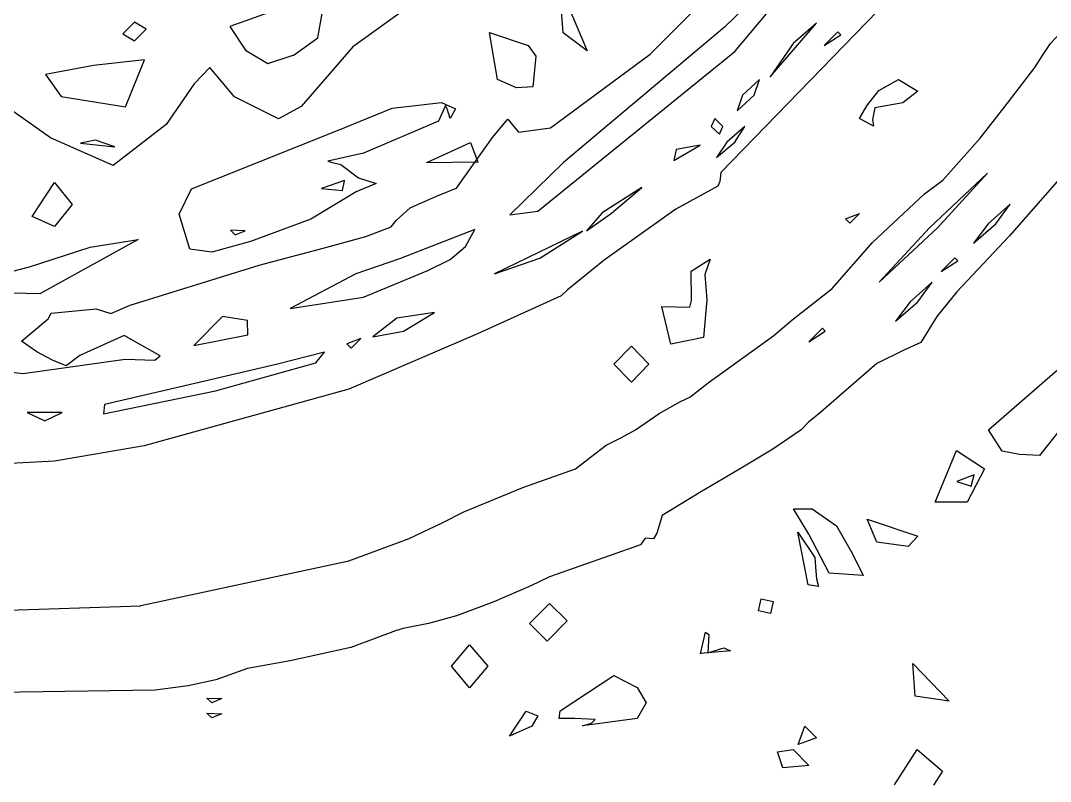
# Model space of a CAD drawing. Extents: x 0.2 to 67.3, y 0 to 43.3.
# Drawn here: x 25.353 to 29.686, y 13.063 to 16.264 of the extents above; entities that cross this region are included whole.
import ezdxf

# ---------------------------------------------------------------- set-up
doc = ezdxf.new("R2010")
doc.units = 0

msp = doc.modelspace()

# ---------------------------------------------------------------- linework, layer by layer
at = {"layer": 'Image'}
for p, q in [((28.357691, 16.133673), (28.809133, 16.670539)), ((28.002454, 16.122905), (28.40434, 16.524859)), ((28.52228, 16.43805), (28.31539, 16.236543)), ((27.636242, 16.211752), (27.621928, 16.409078)), ((27.621928, 16.409078), (27.737098, 16.135817)), ((29.006681, 16.353251), (28.298964, 15.624139)), ((26.418196, 16.304832), (26.233597, 16.239216)), ((26.603088, 16.190585), (26.623328, 16.302186)), ((26.975073, 16.313987), (26.750429, 16.152644)), ((25.831732, 16.256704), (25.782525, 16.208524)), ((25.880939, 16.227415), (25.831732, 16.256704)), ((28.506643, 16.027311), (28.702138, 16.252974)), ((28.702138, 16.252974), (28.603724, 16.167858)), ((28.702138, 16.252974), (28.702138, 16.252974)), ((29.686263, 16.167064), (29.767651, 16.254032)), ((25.782525, 16.208524), (25.831732, 16.179235)), ((25.831732, 16.179235), (25.880939, 16.227415)), ((25.880939, 16.227415), (25.880939, 16.227415)), ((26.233597, 16.239216), (26.299208, 16.139627)), ((27.359033, 16.015405), (27.326291, 16.213286)), ((27.326291, 16.213286), (27.488364, 16.159523)), ((27.636245, 16.211752), (27.636242, 16.211752)), ((27.737098, 16.135817), (27.636245, 16.211752)), ((28.31539, 16.236543), (27.637221, 15.66642)), ((28.792353, 16.216276), (28.734944, 16.158862)), ((28.804736, 16.203841), (28.792353, 16.216276)), ((26.499334, 16.116767), (26.603088, 16.190585)), ((28.603724, 16.167858), (28.506643, 16.027311)), ((28.734944, 16.158862), (28.804738, 16.203894)), ((28.804738, 16.203894), (28.804736, 16.203841)), ((29.653457, 16.117137), (29.686263, 16.167064)), ((26.299208, 16.139627), (26.392728, 16.082821)), ((26.750429, 16.152644), (26.533659, 15.901608)), ((27.488364, 16.159523), (27.52117, 16.11383)), ((27.530102, 15.462426), (28.357691, 16.133673)), ((27.582373, 15.812311), (28.002454, 16.122905)), ((25.873819, 16.098907), (25.659264, 16.074566)), ((25.794434, 15.900629), (25.873819, 16.098907)), ((26.392728, 16.082821), (26.499345, 16.117957)), ((26.499345, 16.117957), (26.499334, 16.116767)), ((27.52117, 16.11383), (27.507676, 15.985031)), ((29.620654, 16.066946), (29.653457, 16.117137)), ((25.659264, 16.074566), (25.457816, 16.037101)), ((25.457816, 16.037101), (25.523988, 15.944179)), ((26.148682, 16.066363), (26.083922, 15.997678)), ((26.252657, 15.943359), (26.148682, 16.066363)), ((29.505836, 15.915922), (29.620654, 16.066946)), ((26.083922, 15.997678), (25.966127, 15.826413)), ((27.440141, 15.981009), (27.359033, 16.015405)), ((28.46235, 16.01522), (28.390502, 15.949629)), ((28.439701, 15.949629), (28.46235, 16.01522)), ((28.96457, 15.969949), (29.046583, 16.015643)), ((29.046583, 16.015643), (29.128596, 15.966457)), ((27.507676, 15.985031), (27.44013, 15.981062)), ((27.44013, 15.981062), (27.440141, 15.981009)), ((28.390502, 15.949629), (28.367854, 15.884013)), ((28.367854, 15.884013), (28.439701, 15.949629)), ((28.439701, 15.949629), (28.439701, 15.949629)), ((28.913286, 15.904571), (28.96457, 15.969949)), ((29.128596, 15.966457), (29.06567, 15.917244)), ((25.523988, 15.944179), (25.794434, 15.900629)), ((26.438649, 15.850543), (26.252657, 15.943359)), ((26.916071, 15.895549), (27.123411, 15.919361)), ((27.140982, 15.906079), (27.111119, 15.840912)), ((27.123411, 15.919361), (27.183554, 15.892321)), ((27.147253, 15.892321), (27.140982, 15.906079)), ((28.882417, 15.851866), (28.913286, 15.904571)), ((29.06567, 15.917244), (28.948103, 15.896342)), ((29.391023, 15.76929), (29.505836, 15.915922)), ((25.478326, 15.771142), (25.31578, 15.885944)), ((25.794434, 15.900629), (25.794434, 15.900629)), ((26.533659, 15.901608), (26.438649, 15.850543)), ((26.686437, 15.801304), (26.916071, 15.895549)), ((27.161117, 15.85131), (27.147253, 15.892321)), ((27.183554, 15.892321), (27.161117, 15.85131)), ((28.948103, 15.896342), (28.937228, 15.847659)), ((25.966127, 15.826413), (25.742984, 15.653898)), ((27.111119, 15.840912), (26.795246, 15.706213)), ((27.338861, 15.771512), (27.40284, 15.848638)), ((27.40284, 15.848638), (27.447645, 15.794584)), ((28.273742, 15.851231), (28.259269, 15.818423)), ((28.259269, 15.818423), (28.294009, 15.785614)), ((28.308484, 15.818423), (28.273742, 15.851231)), ((28.294009, 15.785614), (28.308481, 15.818423)), ((28.308481, 15.818423), (28.308484, 15.818423)), ((28.400662, 15.81837), (28.324883, 15.752753)), ((28.357691, 15.752753), (28.400662, 15.81837)), ((28.882425, 15.851945), (28.882417, 15.851866)), ((28.941912, 15.819402), (28.882425, 15.851945)), ((28.937228, 15.847659), (28.941912, 15.819402)), ((26.072413, 15.5563), (26.686437, 15.801304)), ((27.447645, 15.794584), (27.582373, 15.812311)), ((25.742984, 15.653898), (25.478326, 15.771142)), ((25.668702, 15.760717), (25.605027, 15.748017)), ((25.605027, 15.748017), (25.749719, 15.732407)), ((25.749719, 15.732645), (25.668702, 15.760717)), ((25.749719, 15.732407), (25.749719, 15.732645)), ((27.061904, 15.666949), (27.24654, 15.751245)), ((27.187168, 15.558867), (27.338861, 15.771512)), ((27.24654, 15.751245), (27.277065, 15.66851)), ((28.102368, 15.675786), (28.212999, 15.740106)), ((28.213009, 15.740053), (28.111655, 15.720739)), ((28.212999, 15.740106), (28.213009, 15.740053)), ((28.324883, 15.752753), (28.281912, 15.687163)), ((28.281912, 15.687163), (28.357691, 15.752753)), ((28.357691, 15.752753), (28.357691, 15.752753)), ((29.234289, 15.592257), (29.391023, 15.76929)), ((26.795246, 15.706213), (26.645193, 15.672717)), ((28.111655, 15.720739), (28.102368, 15.675786)), ((26.645193, 15.672717), (26.660063, 15.66769)), ((26.660063, 15.66769), (26.701068, 15.658694)), ((26.701068, 15.658694), (26.774879, 15.602258)), ((27.277065, 15.66851), (27.061904, 15.665864)), ((27.061904, 15.665864), (27.061904, 15.666949)), ((27.637221, 15.66642), (27.411823, 15.44671)), ((29.791432, 15.674437), (29.514035, 15.358842)), ((26.774879, 15.602258), (26.84869, 15.578446)), ((28.298964, 15.624139), (28.295207, 15.586278)), ((29.422082, 15.622023), (29.177808, 15.392391)), ((29.210611, 15.392391), (29.422082, 15.622023)), ((25.401613, 15.439037), (25.495336, 15.58305)), ((25.495336, 15.58305), (25.569292, 15.490551)), ((26.7157, 15.590352), (26.618539, 15.556962)), ((26.618539, 15.556962), (26.707529, 15.548231)), ((26.707529, 15.548231), (26.715705, 15.590246)), ((26.715705, 15.590246), (26.7157, 15.590352)), ((26.84869, 15.578446), (26.765555, 15.542727)), ((27.112669, 15.528599), (27.187168, 15.558867)), ((27.967, 15.560878), (27.799643, 15.454489)), ((27.840024, 15.452981), (27.967, 15.560878)), ((27.967, 15.560878), (27.967, 15.560878)), ((28.287323, 15.567757), (28.110026, 15.470205)), ((28.295207, 15.586278), (28.287323, 15.567757)), ((29.156999, 15.534869), (29.234289, 15.592257)), ((26.019978, 15.449541), (26.072413, 15.5563)), ((26.765555, 15.542727), (26.573931, 15.428824)), ((26.991551, 15.475841), (27.112669, 15.528599)), ((28.937183, 15.329817), (29.156999, 15.534869)), ((25.569292, 15.490551), (25.495336, 15.398027)), ((26.93452, 15.424591), (26.991551, 15.475841)), ((28.110026, 15.470205), (27.808213, 15.25629)), ((29.517292, 15.490816), (29.423842, 15.408795)), ((29.456647, 15.408795), (29.517292, 15.490816)), ((25.495336, 15.398027), (25.401613, 15.439037)), ((25.401613, 15.439037), (25.401613, 15.439037)), ((26.065303, 15.301904), (26.019978, 15.449541)), ((26.573931, 15.428824), (26.320065, 15.334262)), ((27.411823, 15.44671), (27.530102, 15.46232)), ((27.530102, 15.46232), (27.530102, 15.462426)), ((27.799643, 15.454489), (27.7344, 15.379638)), ((27.7344, 15.379638), (27.840024, 15.452981)), ((28.824603, 15.429248), (28.883428, 15.451737)), ((28.824606, 15.429248), (28.824603, 15.429248)), ((28.842968, 15.410991), (28.824606, 15.429248)), ((28.883428, 15.451737), (28.842968, 15.410991)), ((26.805457, 15.354926), (26.912639, 15.395355)), ((26.912639, 15.395355), (26.93452, 15.424591)), ((27.263879, 15.384374), (26.947091, 15.261449)), ((27.225099, 15.313281), (27.263879, 15.384374)), ((29.177808, 15.392391), (28.966338, 15.16276)), ((28.966338, 15.16276), (29.210611, 15.392391)), ((29.210611, 15.392391), (29.210611, 15.392391)), ((29.423842, 15.408795), (29.363199, 15.326775)), ((29.363199, 15.326775), (29.456647, 15.408795)), ((29.456647, 15.408795), (29.456647, 15.408795)), ((25.848139, 15.34339), (25.433498, 15.114553)), ((25.645328, 15.310106), (25.848139, 15.34339)), ((26.298512, 15.379136), (26.235637, 15.381781)), ((26.235637, 15.381781), (26.255454, 15.361938)), ((26.255454, 15.361938), (26.298512, 15.379136)), ((26.298512, 15.379136), (26.298512, 15.379136)), ((26.626673, 15.306111), (26.805457, 15.354926)), ((27.718001, 15.377257), (27.346764, 15.197949)), ((27.538069, 15.263963), (27.718001, 15.377257)), ((29.514035, 15.358842), (29.292603, 15.122173)), ((25.389865, 15.228112), (25.645328, 15.310106)), ((26.065319, 15.301851), (26.065303, 15.301904)), ((26.157101, 15.289415), (26.065319, 15.301851)), ((26.320065, 15.334262), (26.157101, 15.289415)), ((26.356599, 15.234858), (26.626673, 15.306111)), ((27.160321, 15.258486), (27.225099, 15.313281)), ((28.76844, 15.136619), (28.937183, 15.329817)), ((26.947091, 15.261449), (26.763359, 15.197658)), ((27.065849, 15.212528), (27.160321, 15.258486)), ((27.346764, 15.197949), (27.538069, 15.263963)), ((27.538069, 15.263963), (27.538069, 15.263963)), ((27.808213, 15.25629), (27.652392, 15.129263)), ((28.17497, 15.209009), (28.255006, 15.260364)), ((28.255006, 15.260364), (28.242783, 15.228059)), ((29.284425, 15.265418), (29.227018, 15.208003)), ((29.296807, 15.252982), (29.284425, 15.265418)), ((25.213801, 15.181016), (25.389865, 15.228112)), ((25.813495, 15.066822), (26.356599, 15.234858)), ((26.795209, 15.100768), (27.065849, 15.212528)), ((28.242783, 15.228059), (28.232305, 15.19578)), ((29.227018, 15.208003), (29.29681, 15.253035)), ((29.29681, 15.253035), (29.296807, 15.252982)), ((26.763359, 15.197658), (26.487827, 15.052508)), ((28.176293, 15.085978), (28.17497, 15.209009)), ((28.232305, 15.19578), (28.240666, 15.089391)), ((27.652392, 15.129263), (27.627786, 15.105716)), ((28.597721, 15.002819), (28.76844, 15.136619)), ((29.189244, 15.16276), (29.095796, 15.080739)), ((29.128601, 15.080739), (29.189244, 15.16276)), ((25.433498, 15.114553), (25.234897, 15.118521)), ((26.487827, 15.052508), (26.795209, 15.100768)), ((26.795209, 15.100768), (26.795209, 15.100768)), ((27.627786, 15.105716), (27.275137, 14.946013)), ((28.168699, 15.05772), (28.176293, 15.085978)), ((28.240666, 15.089391), (28.22704, 14.930853)), ((29.095796, 15.080739), (29.035151, 14.998745)), ((29.035151, 14.998745), (29.128601, 15.080739)), ((29.128601, 15.080739), (29.128601, 15.080739)), ((29.292603, 15.122173), (29.208825, 15.01925)), ((25.481811, 15.033379), (25.670919, 15.051635)), ((25.670919, 15.051635), (25.732101, 15.032056)), ((25.732101, 15.032056), (25.813495, 15.066822)), ((28.088843, 14.903018), (28.051886, 15.060366)), ((28.051886, 15.060366), (28.168699, 15.05772)), ((25.356057, 14.915348), (25.468423, 15.009301)), ((25.468423, 15.009301), (25.481811, 15.033379)), ((26.202455, 15.01843), (26.082115, 14.89733)), ((26.307437, 15.002555), (26.202455, 15.01843)), ((26.309024, 14.941039), (26.307437, 15.002555)), ((26.935727, 15.012424), (26.835542, 14.933899)), ((27.094709, 15.036236), (26.935727, 15.012424)), ((26.963492, 14.956835), (27.094709, 15.03621)), ((27.094709, 15.03621), (27.094709, 15.036236)), ((28.522629, 14.939108), (28.597721, 15.002819)), ((29.208825, 15.01925), (29.140851, 14.909898)), ((26.835542, 14.933899), (26.963492, 14.956835)), ((28.726747, 14.970117), (28.669338, 14.912702)), ((28.669338, 14.912702), (28.739132, 14.957734)), ((28.73913, 14.957681), (28.726747, 14.970117)), ((28.739132, 14.957734), (28.73913, 14.957681)), ((25.421666, 14.870157), (25.356057, 14.915348)), ((25.788653, 14.938287), (25.602593, 14.854282)), ((25.939672, 14.853859), (25.788653, 14.938287)), ((26.082115, 14.89733), (26.309064, 14.941013)), ((26.309064, 14.941013), (26.309024, 14.941039)), ((26.783933, 14.926487), (26.725111, 14.903997)), ((27.275137, 14.946013), (26.733861, 14.712519)), ((26.743473, 14.885741), (26.78393, 14.926487)), ((26.78393, 14.926487), (26.783933, 14.926487)), ((28.22704, 14.930853), (28.088785, 14.902754)), ((28.245693, 14.739559), (28.522629, 14.939108)), ((29.140851, 14.909898), (29.069991, 14.877142)), ((25.487274, 14.834968), (25.421666, 14.870157)), ((26.631356, 14.869364), (26.434529, 14.818458)), ((26.5953, 14.823673), (26.631356, 14.869364)), ((26.725111, 14.903997), (26.743473, 14.885741)), ((27.849215, 14.818273), (27.923026, 14.894367)), ((27.923026, 14.894367), (27.996837, 14.818273)), ((28.088785, 14.902754), (28.088843, 14.903018)), ((29.069991, 14.877142), (28.955696, 14.820601)), ((25.364254, 14.779458), (25.793061, 14.839307)), ((25.544684, 14.810891), (25.487274, 14.834968)), ((25.602593, 14.854282), (25.544684, 14.810891)), ((25.793061, 14.839307), (25.917843, 14.835603)), ((25.917843, 14.835603), (25.939672, 14.853859)), ((26.17242, 14.706724), (26.5953, 14.823673)), ((28.955696, 14.820601), (28.710655, 14.607956)), ((29.425551, 14.541281), (29.760087, 14.832428)), ((25.028003, 14.816791), (25.364254, 14.779458)), ((26.434529, 14.818458), (26.020221, 14.72162)), ((27.923026, 14.742205), (27.849215, 14.818273)), ((27.849215, 14.818273), (27.849215, 14.818273)), ((27.996837, 14.818273), (27.923026, 14.742205)), ((28.168654, 14.679393), (28.245693, 14.739559)), ((25.701322, 14.608908), (26.17242, 14.706724)), ((26.020221, 14.72162), (25.70554, 14.648953)), ((26.733861, 14.712519), (25.872737, 14.475108)), ((26.17242, 14.706724), (26.17242, 14.706724)), ((25.70554, 14.648953), (25.701322, 14.608908)), ((28.040133, 14.610734), (28.129642, 14.661137)), ((28.129642, 14.661137), (28.168654, 14.679393)), ((25.528277, 14.615152), (25.380655, 14.615152)), ((25.380655, 14.615152), (25.454466, 14.579539)), ((25.454466, 14.579539), (25.528277, 14.615152)), ((25.528277, 14.615152), (25.528277, 14.615152)), ((27.939727, 14.542392), (28.040133, 14.610734)), ((28.710655, 14.607956), (28.669314, 14.575147)), ((29.78595, 14.618142), (29.640651, 14.433966)), ((28.669314, 14.575147), (28.638199, 14.542365)), ((27.882008, 14.509584), (27.939727, 14.542392)), ((28.638199, 14.542365), (28.518592, 14.460345)), ((29.482814, 14.451957), (29.425551, 14.541281)), ((25.872737, 14.475108), (25.495482, 14.410603)), ((27.750791, 14.427563), (27.816399, 14.476775)), ((27.816399, 14.476775), (27.882008, 14.509584)), ((28.518592, 14.460345), (28.377485, 14.377001)), ((29.201137, 14.237645), (29.290449, 14.455159)), ((29.290449, 14.455159), (29.408345, 14.377954)), ((29.556625, 14.437934), (29.482814, 14.451957)), ((29.556636, 14.437934), (29.556625, 14.437934)), ((29.640651, 14.433966), (29.556636, 14.437934)), ((25.495482, 14.410603), (25.123698, 14.390495)), ((27.687878, 14.37835), (27.750791, 14.427563)), ((27.466446, 14.298896), (27.687878, 14.37835)), ((28.377485, 14.377001), (28.211289, 14.278576)), ((29.36544, 14.352977), (29.292312, 14.32427)), ((29.408345, 14.377954), (29.336267, 14.237076)), ((29.353534, 14.304638), (29.36544, 14.352977)), ((29.292312, 14.32427), (29.353523, 14.30469)), ((29.353523, 14.30469), (29.353534, 14.304638)), ((27.217714, 14.196926), (27.466446, 14.298896)), ((28.211289, 14.278576), (28.053254, 14.181501)), ((29.336267, 14.237076), (29.201137, 14.237645)), ((29.201137, 14.237645), (29.201137, 14.237645)), ((27.127504, 14.150439), (27.217714, 14.196926)), ((28.053254, 14.181501), (28.029574, 14.107682)), ((28.670455, 14.103502), (28.60505, 14.210129)), ((28.60505, 14.210129), (28.684184, 14.210129)), ((28.684184, 14.210129), (28.786263, 14.137844)), ((26.988082, 14.084134), (27.127504, 14.150439)), ((28.786263, 14.137844), (28.854081, 14.020687)), ((28.956374, 14.069608), (28.91544, 14.165493)), ((28.91544, 14.165493), (29.128599, 14.094691)), ((26.733847, 13.990948), (26.988082, 14.084134)), ((27.980943, 14.085722), (27.961788, 14.057887)), ((28.015895, 14.083076), (27.980943, 14.085722)), ((28.029574, 14.107682), (28.015895, 14.083076)), ((28.666817, 13.890274), (28.624036, 14.111704)), ((28.624036, 14.111704), (28.695095, 14.005103)), ((28.755627, 13.939487), (28.670455, 14.103502)), ((29.128599, 14.094691), (29.087591, 14.051008)), ((27.961788, 14.057887), (27.578417, 13.923744)), ((28.956374, 14.069529), (28.956374, 14.069608)), ((29.087591, 14.051008), (28.956374, 14.069529)), ((28.695095, 14.005103), (28.699011, 13.947186)), ((28.854081, 14.020687), (28.898962, 13.928956)), ((25.85904, 13.803173), (26.733847, 13.990948)), ((27.578417, 13.923744), (27.500072, 13.886147)), ((28.699011, 13.947186), (28.702133, 13.91488)), ((28.702133, 13.91488), (28.710335, 13.882575)), ((28.898962, 13.928956), (28.755627, 13.939539)), ((28.755627, 13.939539), (28.755627, 13.939487)), ((27.500072, 13.886147), (27.344809, 13.818599)), ((28.666819, 13.890248), (28.666817, 13.890274)), ((28.710335, 13.882575), (28.666819, 13.890248)), ((28.457828, 13.780737), (28.469708, 13.831008)), ((28.469708, 13.831008), (28.519984, 13.819101)), ((24.601593, 13.758856), (25.859088, 13.802194)), ((25.859088, 13.802194), (25.85904, 13.803173)), ((27.344809, 13.818599), (27.187112, 13.759888)), ((27.49428, 13.727265), (27.578574, 13.811561)), ((27.578574, 13.811561), (27.652384, 13.737742)), ((28.457825, 13.78071), (28.457828, 13.780737)), ((28.508104, 13.768804), (28.457825, 13.78071)), ((28.519984, 13.819101), (28.508104, 13.768804)), ((27.187112, 13.759888), (27.069421, 13.727503)), ((27.652384, 13.737742), (27.568091, 13.653446)), ((26.930679, 13.696546), (26.742052, 13.62622)), ((26.962804, 13.706071), (26.930679, 13.696546)), ((27.069421, 13.727503), (26.962804, 13.706071)), ((27.568091, 13.653446), (27.49428, 13.727265)), ((27.49428, 13.727265), (27.49428, 13.727265)), ((28.213676, 13.600027), (28.23426, 13.690249)), ((28.23426, 13.690249), (28.249474, 13.681254)), ((28.249474, 13.681254), (28.24495, 13.603228)), ((26.742052, 13.62622), (26.487817, 13.569441)), ((27.166337, 13.547004), (27.242326, 13.6372)), ((27.242326, 13.6372), (27.318316, 13.547004)), ((28.340787, 13.612753), (28.213684, 13.600318)), ((28.24495, 13.603228), (28.311651, 13.624924)), ((28.311651, 13.624924), (28.340787, 13.612753)), ((26.487817, 13.569441), (26.308355, 13.53785)), ((28.213684, 13.600318), (28.213676, 13.600027)), ((26.308355, 13.53785), (26.174611, 13.490039)), ((27.242326, 13.456781), (27.166337, 13.547004)), ((27.166337, 13.547004), (27.166337, 13.547004)), ((27.318316, 13.547004), (27.242326, 13.456781)), ((29.117267, 13.421486), (29.107107, 13.558328)), ((29.107107, 13.558328), (29.259811, 13.399922)), ((26.174611, 13.490039), (26.05789, 13.465169)), ((27.623362, 13.35997), (27.849229, 13.508931)), ((27.849229, 13.508931), (27.947632, 13.457311)), ((25.918714, 13.446383), (24.681712, 13.429979)), ((26.05789, 13.465169), (25.918714, 13.446383)), ((27.947632, 13.457311), (27.985455, 13.393281)), ((26.13722, 13.413654), (26.200095, 13.411008)), ((26.157037, 13.393811), (26.13722, 13.413654)), ((26.13722, 13.413654), (26.13722, 13.413654)), ((26.200095, 13.411008), (26.157037, 13.393811)), ((27.985455, 13.393281), (27.947632, 13.327665)), ((29.117274, 13.421618), (29.117267, 13.421486)), ((29.259811, 13.399922), (29.117274, 13.421618)), ((26.137212, 13.350207), (26.200087, 13.347561)), ((26.137215, 13.350207), (26.137212, 13.350207)), ((26.157032, 13.330364), (26.137215, 13.350207)), ((26.200087, 13.347561), (26.157032, 13.330364)), ((27.40955, 13.253687), (27.480151, 13.358198)), ((27.480151, 13.358198), (27.529155, 13.338883)), ((27.619579, 13.327665), (27.623362, 13.35997)), ((27.529155, 13.338883), (27.504363, 13.295703)), ((27.685354, 13.327665), (27.619579, 13.327665)), ((27.770277, 13.322638), (27.685354, 13.327665)), ((27.717988, 13.296709), (27.755857, 13.308086)), ((27.947632, 13.327665), (27.718001, 13.296788)), ((27.755857, 13.308086), (27.770277, 13.322638)), ((27.504363, 13.295703), (27.40955, 13.253582)), ((27.718001, 13.296788), (27.717988, 13.296709)), ((28.625581, 13.21871), (28.652918, 13.295253)), ((28.652918, 13.295253), (28.702125, 13.246041)), ((27.40955, 13.253582), (27.40955, 13.253687)), ((28.702125, 13.246041), (28.625581, 13.21871)), ((28.625581, 13.21871), (28.625581, 13.21871)), ((28.538092, 13.187092), (28.6037, 13.196881)), ((28.559973, 13.120311), (28.538092, 13.187092)), ((28.6037, 13.196881), (28.669309, 13.130127)), ((29.030518, 13.048741), (29.125619, 13.196776)), ((29.125619, 13.196776), (29.232807, 13.105759)), ((28.669309, 13.130127), (28.559962, 13.120338)), ((28.559962, 13.120338), (28.559973, 13.120311)), ((29.232807, 13.105759), (29.194194, 13.046413))]:
    msp.add_line(p, q, dxfattribs=at)

doc.saveas('drawing.dxf')
